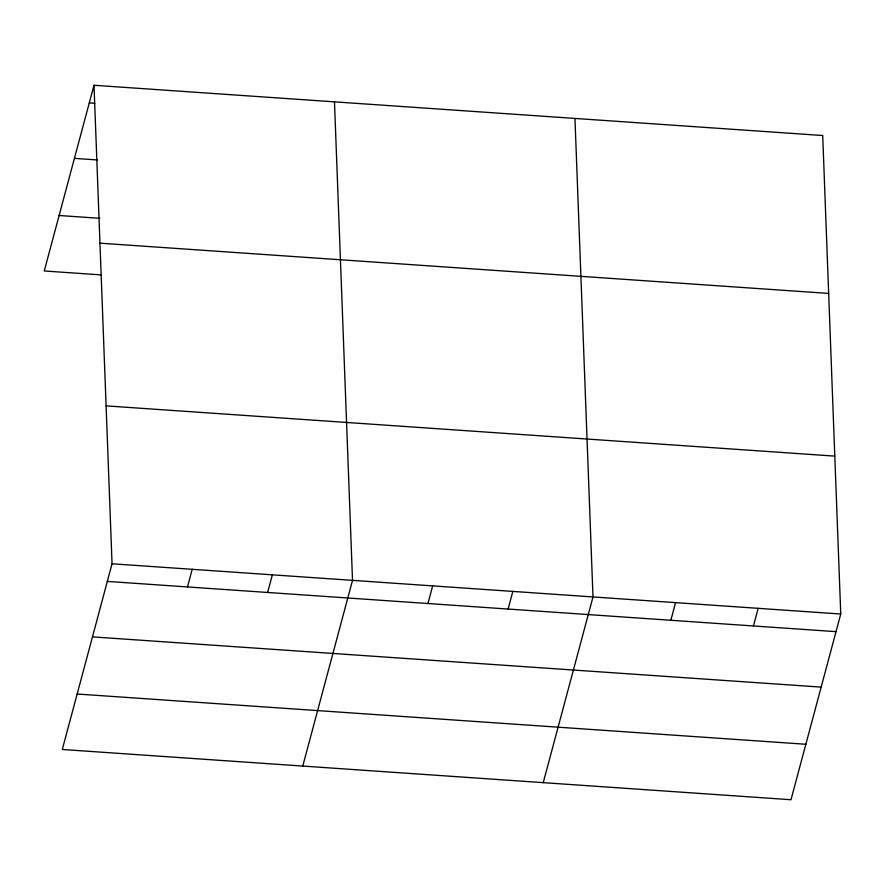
<?xml version="1.0" encoding="UTF-8"?>
<svg xmlns="http://www.w3.org/2000/svg" width="885" height="885" viewBox="0 0 885 885"><rect width="100%" height="100%" fill="white"/><g stroke="black" fill="none" stroke-linecap="round" stroke-linejoin="round"><path stroke-width="1.33" d="M94.009 85.27L112.052 563.778L62.293 749.484L790.991 799.73L840.75 614.024L822.707 135.516L94.009 85.27L44.25 270.976L101.31 274.914M187.487 586.932L192.211 569.309M267.646 592.463L272.37 574.83M302.758 766.067L352.518 580.361L334.475 101.852M427.953 603.515L432.676 585.881M508.112 609.046L512.835 591.412M543.235 782.639L592.994 596.944L574.951 118.435M670.852 620.263L675.576 602.63M753.445 625.961L758.168 608.327M89.285 102.903L94.717 103.279M74.428 158.371L97.516 159.964M59.107 215.509L99.872 218.318M99.961 243.176L828.659 293.422M106.1 405.872L834.798 456.118M112.052 563.778L840.75 614.024M107.328 581.412L836.026 631.658M92.471 636.879L821.169 687.114M77.15 694.017L805.848 744.263"/></g></svg>
